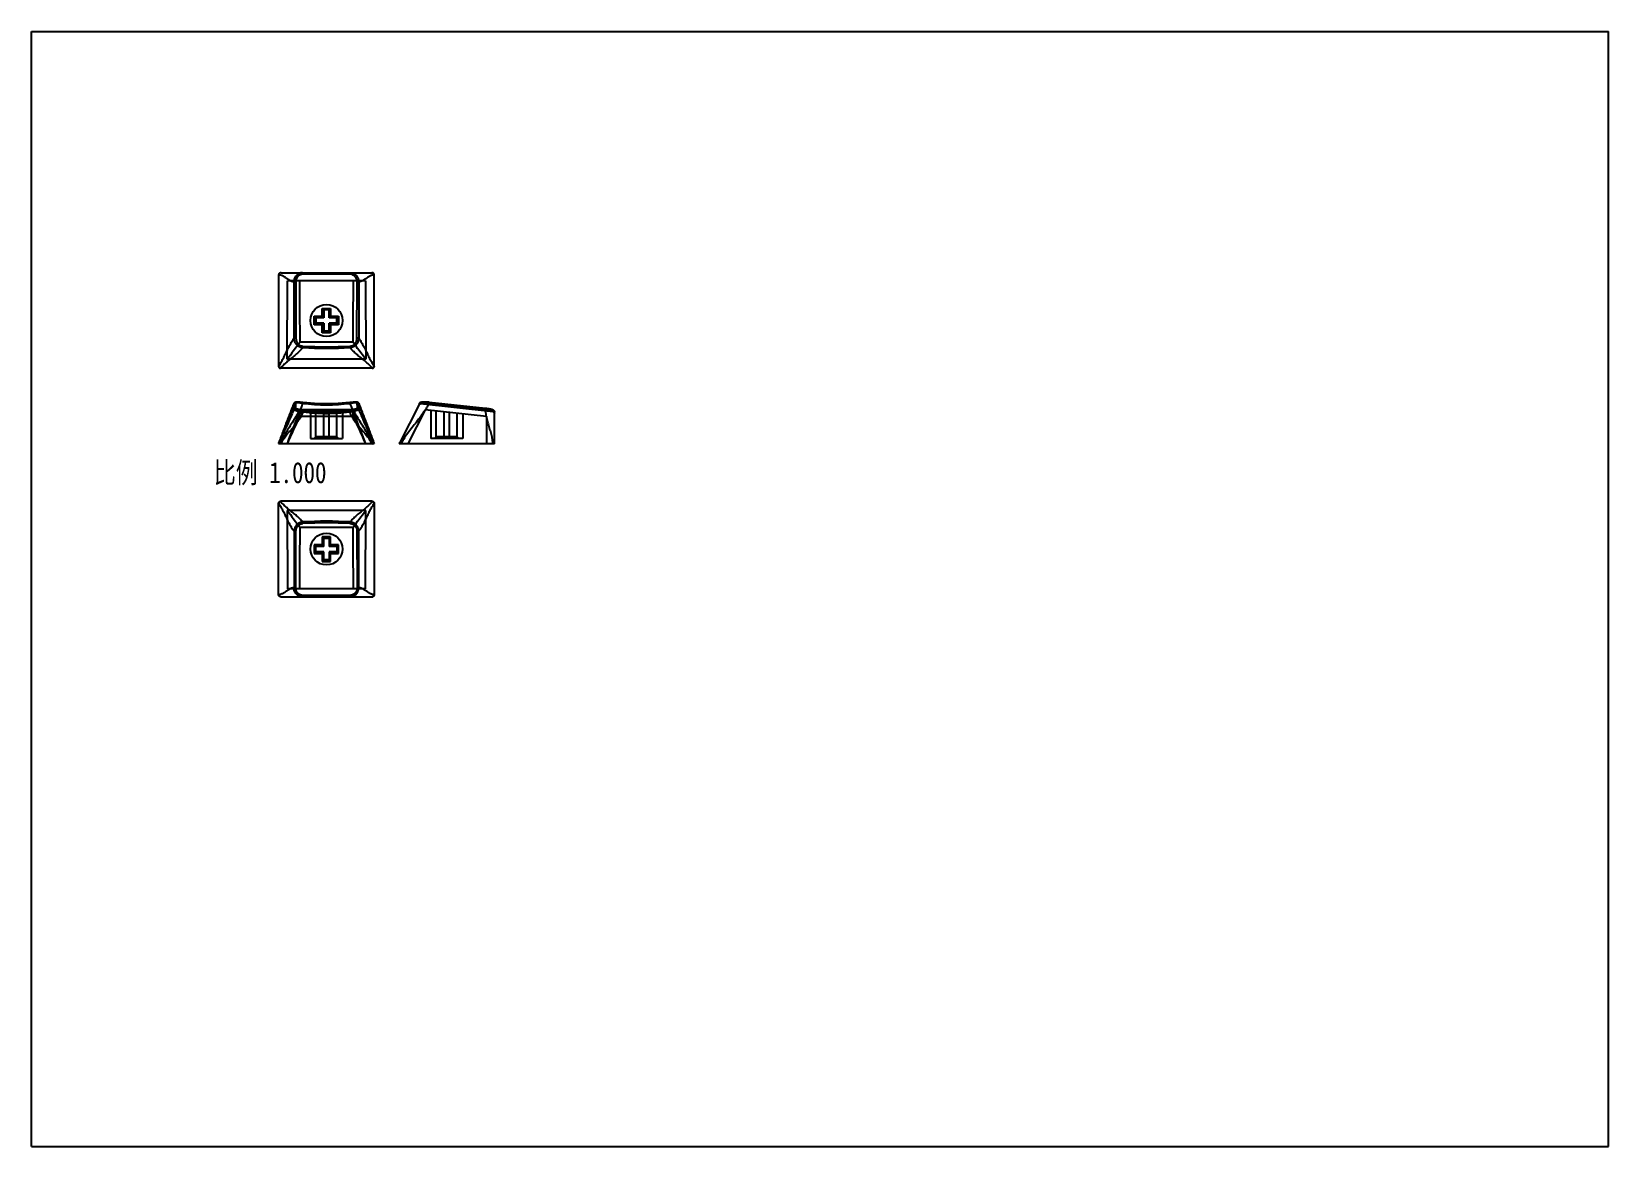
# Model space of a CAD drawing. Header units: inches. Extents: x 0 to 11.7, y 0 to 8.3.
import ezdxf

# ---------------------------------------------------------------- set-up
doc = ezdxf.new("R2010")
doc.units = ezdxf.units.IN
doc.header["$LTSCALE"] = 0.64311
doc.header["$MEASUREMENT"] = 0
doc.layers.get('0').update_dxf_attribs({"linetype": 'CONTINUOUS'})
doc.styles.get("Standard").update_dxf_attribs({"font": 'txt', "width": 0.8})

msp = doc.modelspace()

# ---------------------------------------------------------------- linework, layer by layer
at = {"color": 7, "linetype": 'Continuous'}
for p, q in [((0, 0), (0, 8.268)), ((0, 8.268), (11.693, 8.268)), ((11.693, 0), (11.693, 8.268)), ((1.832, 6.464), (1.832, 5.786)), ((1.849, 6.479), (2.523, 6.479)), ((2.356, 6.469), (2.017, 6.469)), ((2.541, 6.464), (2.539, 6.464)), ((2.541, 5.786), (2.541, 6.464)), ((1.895, 5.837), (1.897, 6.42)), ((2.476, 6.42), (1.897, 6.42)), ((1.947, 6.411), (1.945, 6.411)), ((1.947, 5.993), (1.947, 6.411)), ((1.959, 6.412), (1.96, 5.994)), ((2.413, 5.994), (2.414, 6.412)), ((2.426, 6.411), (2.426, 5.993)), ((2.476, 6.42), (2.478, 5.837)), ((2.155, 6.156), (2.155, 6.215)), ((2.167, 6.203), (2.155, 6.215)), ((2.155, 6.215), (2.218, 6.215)), ((2.167, 6.203), (2.167, 6.144)), ((2.206, 6.203), (2.167, 6.203)), ((2.206, 6.203), (2.218, 6.215)), ((2.206, 6.144), (2.206, 6.203)), ((2.218, 6.215), (2.218, 6.156)), ((2.096, 6.093), (2.096, 6.156)), ((2.096, 6.156), (2.108, 6.144)), ((2.096, 6.156), (2.155, 6.156)), ((2.096, 6.093), (2.108, 6.105)), ((2.155, 6.093), (2.096, 6.093)), ((2.108, 6.144), (2.108, 6.105)), ((2.167, 6.144), (2.108, 6.144)), ((2.167, 6.105), (2.108, 6.105)), ((2.155, 6.156), (2.167, 6.144)), ((2.155, 6.093), (2.167, 6.105)), ((2.155, 6.034), (2.155, 6.093)), ((2.167, 6.105), (2.167, 6.046)), ((2.206, 6.144), (2.218, 6.156)), ((2.265, 6.144), (2.206, 6.144)), ((2.265, 6.105), (2.206, 6.105)), ((2.206, 6.105), (2.218, 6.093)), ((2.206, 6.046), (2.206, 6.105)), ((2.218, 6.156), (2.277, 6.156)), ((2.277, 6.093), (2.218, 6.093)), ((2.218, 6.093), (2.218, 6.034)), ((2.265, 6.144), (2.277, 6.156)), ((2.265, 6.105), (2.265, 6.144)), ((2.265, 6.105), (2.277, 6.093)), ((2.277, 6.156), (2.277, 6.093)), ((2.381, 5.965), (1.992, 5.965)), ((2.155, 6.034), (2.167, 6.046)), ((2.218, 6.034), (2.155, 6.034)), ((2.206, 6.046), (2.167, 6.046)), ((2.218, 6.034), (2.206, 6.046)), ((2.527, 5.771), (1.846, 5.771)), ((2.478, 5.837), (1.895, 5.837)), ((1.947, 5.51), (1.947, 5.466)), ((1.959, 5.473), (1.96, 5.518)), ((2.413, 5.518), (2.414, 5.473)), ((2.478, 5.376), (2.426, 5.511)), ((2.426, 5.466), (2.426, 5.51)), ((2.878, 5.512), (2.725, 5.211)), ((2.884, 5.506), (2.889, 5.517)), ((3.423, 5.448), (2.884, 5.506)), ((2.948, 5.51), (2.947, 5.518)), ((2.947, 5.51), (3.365, 5.466)), ((3.366, 5.473), (2.948, 5.518)), ((3.366, 5.473), (2.948, 5.518)), ((1.947, 5.466), (1.945, 5.462)), ((2.009, 5.433), (1.945, 5.462)), ((2.385, 5.414), (1.988, 5.414)), ((2.381, 5.463), (1.992, 5.463)), ((2.009, 5.433), (2.016, 5.447)), ((2.016, 5.447), (2.017, 5.459)), ((2.068, 5.446), (2.068, 5.251)), ((2.108, 5.262), (2.108, 5.448)), ((2.167, 5.448), (2.108, 5.448)), ((2.167, 5.444), (2.108, 5.444)), ((2.167, 5.262), (2.167, 5.454)), ((2.206, 5.454), (2.167, 5.454)), ((2.206, 5.437), (2.167, 5.437)), ((2.206, 5.262), (2.206, 5.454)), ((2.265, 5.448), (2.206, 5.448)), ((2.265, 5.444), (2.206, 5.444)), ((2.265, 5.262), (2.265, 5.448)), ((2.305, 5.446), (2.305, 5.251)), ((2.357, 5.447), (2.356, 5.459)), ((2.919, 5.463), (2.791, 5.211)), ((3.374, 5.414), (2.919, 5.463)), ((2.96, 5.459), (2.96, 5.251)), ((3, 5.262), (3, 5.454)), ((3.059, 5.262), (3.059, 5.448)), ((3.098, 5.262), (3.098, 5.444)), ((3.157, 5.262), (3.157, 5.437)), ((3.197, 5.433), (3.197, 5.251)), ((3.365, 5.466), (3.366, 5.473)), ((3.366, 5.473), (3.365, 5.466)), ((3.365, 5.462), (3.365, 5.466)), ((3.375, 5.472), (3.366, 5.473)), ((3.382, 5.471), (3.374, 5.472)), ((3.374, 5.414), (3.374, 5.211)), ((3.402, 5.467), (3.396, 5.468)), ((3.408, 5.466), (3.402, 5.467)), ((3.423, 5.459), (3.423, 5.448)), ((3.433, 5.21), (3.433, 5.447)), ((2.096, 5.251), (2.108, 5.262)), ((2.265, 5.262), (2.108, 5.262)), ((2.167, 5.262), (2.155, 5.251)), ((2.206, 5.262), (2.218, 5.251)), ((2.265, 5.262), (2.277, 5.251)), ((2.541, 5.211), (2.52, 5.266)), ((2.988, 5.251), (3, 5.262)), ((3.157, 5.262), (3, 5.262)), ((3.059, 5.262), (3.047, 5.251)), ((3.098, 5.262), (3.11, 5.251)), ((3.157, 5.262), (3.169, 5.251)), ((1.833, 5.213), (1.832, 5.211)), ((2.541, 5.211), (1.832, 5.211)), ((2.068, 5.251), (2.305, 5.251)), ((2.527, 5.211), (2.539, 5.216)), ((2.541, 5.211), (2.539, 5.216)), ((2.541, 5.211), (2.539, 5.216)), ((3.433, 5.211), (2.725, 5.211)), ((3.197, 5.251), (2.96, 5.251)), ((3.418, 5.211), (3.418, 5.216)), ((1.832, 4.091), (1.832, 4.769)), ((2.527, 4.784), (1.846, 4.784)), ((2.478, 4.717), (1.895, 4.717)), ((1.895, 4.717), (1.897, 4.134)), ((2.476, 4.134), (2.478, 4.717)), ((2.541, 4.769), (2.541, 4.091)), ((1.947, 4.561), (1.947, 4.143)), ((1.959, 4.142), (1.96, 4.561)), ((2.381, 4.589), (1.992, 4.589)), ((2.413, 4.561), (2.414, 4.142)), ((2.426, 4.143), (2.426, 4.561)), ((2.096, 4.461), (2.096, 4.398)), ((2.096, 4.461), (2.108, 4.449)), ((2.155, 4.461), (2.096, 4.461)), ((2.108, 4.41), (2.108, 4.449)), ((2.167, 4.449), (2.108, 4.449)), ((2.155, 4.52), (2.155, 4.461)), ((2.155, 4.52), (2.167, 4.509)), ((2.218, 4.52), (2.155, 4.52)), ((2.155, 4.461), (2.167, 4.449)), ((2.167, 4.449), (2.167, 4.509)), ((2.206, 4.509), (2.167, 4.509)), ((2.218, 4.52), (2.206, 4.509)), ((2.206, 4.509), (2.206, 4.449)), ((2.206, 4.449), (2.218, 4.461)), ((2.265, 4.449), (2.206, 4.449)), ((2.218, 4.461), (2.218, 4.52)), ((2.277, 4.461), (2.218, 4.461)), ((2.265, 4.449), (2.277, 4.461)), ((2.265, 4.449), (2.265, 4.41)), ((2.277, 4.398), (2.277, 4.461)), ((2.096, 4.398), (2.108, 4.41)), ((2.096, 4.398), (2.155, 4.398)), ((2.167, 4.41), (2.108, 4.41)), ((2.155, 4.398), (2.167, 4.41)), ((2.155, 4.398), (2.155, 4.339)), ((2.167, 4.351), (2.155, 4.339)), ((2.155, 4.339), (2.218, 4.339)), ((2.167, 4.351), (2.167, 4.41)), ((2.206, 4.351), (2.167, 4.351)), ((2.265, 4.41), (2.206, 4.41)), ((2.206, 4.41), (2.218, 4.398)), ((2.206, 4.41), (2.206, 4.351)), ((2.206, 4.351), (2.218, 4.339)), ((2.218, 4.398), (2.277, 4.398)), ((2.218, 4.339), (2.218, 4.398)), ((2.265, 4.41), (2.277, 4.398)), ((2.476, 4.134), (1.897, 4.134)), ((1.947, 4.143), (1.945, 4.143)), ((1.849, 4.075), (2.523, 4.075)), ((2.356, 4.086), (2.017, 4.086)), ((2.541, 4.091), (2.539, 4.091)), ((0, 0), (11.693, 0))]:
    msp.add_line(p, q, dxfattribs=at)
for points in [[(1.947, 5.511), (1.895, 5.375), (1.873, 5.319), (1.853, 5.266), (1.832, 5.211)], [(2.012, 5.517), (2.004, 5.518), (1.997, 5.518), (1.99, 5.519), (1.984, 5.519), (1.979, 5.52), (1.974, 5.52), (1.97, 5.52), (1.966, 5.52), (1.963, 5.52), (1.96, 5.52), (1.957, 5.519), (1.955, 5.518), (1.952, 5.517), (1.949, 5.514), (1.947, 5.511)], [(2.361, 5.517), (2.274, 5.509), (2.187, 5.507), (2.099, 5.509), (2.012, 5.517)], [(2.426, 5.511), (2.425, 5.513), (2.422, 5.516), (2.42, 5.517), (2.417, 5.519), (2.414, 5.519), (2.411, 5.52), (2.407, 5.52), (2.402, 5.52), (2.395, 5.52), (2.384, 5.519), (2.374, 5.518), (2.361, 5.517)], [(2.872, 5.5), (2.874, 5.502), (2.876, 5.504), (2.878, 5.506), (2.881, 5.506), (2.884, 5.506)], [(2.948, 5.518), (2.934, 5.519), (2.922, 5.52), (2.911, 5.52), (2.903, 5.52), (2.897, 5.52), (2.892, 5.519), (2.889, 5.518), (2.886, 5.518), (2.884, 5.516), (2.881, 5.515), (2.879, 5.513), (2.878, 5.511)], [(2.948, 5.518), (2.94, 5.519), (2.932, 5.519), (2.925, 5.52), (2.919, 5.52), (2.913, 5.52), (2.907, 5.52), (2.902, 5.52), (2.898, 5.52), (2.894, 5.519), (2.891, 5.519), (2.888, 5.518), (2.885, 5.517), (2.883, 5.516), (2.88, 5.514), (2.878, 5.511)], [(3.396, 5.468), (3.39, 5.47), (3.382, 5.471)], [(3.42, 5.462), (3.417, 5.463), (3.413, 5.464), (3.408, 5.466)], [(3.426, 5.459), (3.423, 5.461), (3.42, 5.462)], [(3.423, 5.448), (3.426, 5.448), (3.429, 5.446), (3.431, 5.443), (3.433, 5.44), (3.433, 5.437)], [(3.431, 5.455), (3.428, 5.457), (3.426, 5.459)], [(3.433, 5.447), (3.433, 5.451), (3.431, 5.455)], [(2.52, 5.266), (2.5, 5.319), (2.478, 5.376)]]:
    msp.add_lwpolyline(points, dxfattribs=at)
for centre in [(2.187, 6.125), (2.187, 4.43)]:
    msp.add_circle(centre, 0.118, dxfattribs=at)
for centre, radius, start, end in [((2.523, 6.46), 0.0195, 78.3229, 90.0293), ((-214.3, 4.707), 216.295, 0.33334, 0.45383), ((218.673, 4.707), 216.295, 179.54613, 179.66662), ((43.964, -25.563), 52.495, 143.0878, 143.2629), ((-36.95, -23.585), 49.196, 36.7312, 36.9181), ((2.187, 8.873), 2.954, 266.5838, 273.4163), ((2.187, 8.841), 2.911, 266.5618, 273.4381), ((1.678, 5.895), 0.189, 324.5134, 324.6784), ((1.97, 5.677), 0.155, 142.2607, 142.8425), ((2.403, 5.677), 0.155, 37.1575, 37.7393), ((2.655, 5.867), 0.141, 215.3097, 215.5317), ((2.187, 7.011), 1.511, 263.3081, 276.692), ((2.187, 7.005), 1.499, 263.3105, 276.6893), ((120.555, -39.964), 126.969, 159.03599, 159.15767), ((-62.138, 34.196), 70.29, 335.64642, 335.82781), ((-0.532, 5.599), 2.528, 355.7959, 356.9092), ((2.186, 6.868), 1.431, 263.143, 270.0029), ((2.186, 6.868), 1.419, 263.1423, 270.0029), ((2.187, 6.868), 1.419, 269.9971, 276.8576), ((2.187, 6.868), 1.431, 269.9971, 276.857), ((-108.671, -37.095), 118.928, 20.83822, 20.96812), ((4.904, 5.599), 2.527, 183.0909, 184.2047), ((66.512, 34.196), 70.29, 204.17219, 204.35358), ((3.571, 5.465), 0.205, 179.6603, 180.8593), ((2.191, 5.078), 0.369, 158.4569, 158.8655), ((2.182, 5.078), 0.369, 21.1345, 21.5431), ((3.072, 5.036), 0.376, 152.0181, 152.1627), ((2.987, 5.081), 0.279, 152.0076, 152.2022), ((1.678, 4.659), 0.189, 35.3216, 35.4866), ((1.97, 4.877), 0.155, 217.1575, 217.7393), ((43.964, 36.117), 52.495, 216.7371, 216.9122), ((-36.95, 34.139), 49.196, 323.0819, 323.2688), ((2.403, 4.877), 0.155, 322.2607, 322.8425), ((2.655, 4.687), 0.141, 144.4683, 144.6903), ((-214.3, 5.847), 216.295, 359.54617, 359.66666), ((2.187, 1.682), 2.954, 86.5837, 93.4162), ((2.187, 1.713), 2.911, 86.5619, 93.4382), ((218.673, 5.847), 216.295, 180.33338, 180.45387), ((2.523, 4.095), 0.0195, 269.9707, 281.6771)]:
    msp.add_arc(centre, radius, start, end, dxfattribs=at)
msp.add_ellipse((2.187, 5.446), major_axis=(0.118, 0), ratio=0.107763, dxfattribs=at)
for points, knots in [([(1.85, 6.479), (1.848, 6.479), (1.845, 6.479), (1.841, 6.477), (1.837, 6.475), (1.834, 6.471), (1.833, 6.468), (1.832, 6.465), (1.832, 6.464)], [0, 0, 0, 0, 0.186686, 0.363921, 0.53317, 0.694649, 0.85013, 1, 1, 1, 1]), ([(1.945, 6.411), (1.942, 6.412), (1.936, 6.412), (1.928, 6.415), (1.919, 6.419), (1.911, 6.423), (1.903, 6.428), (1.892, 6.436), (1.881, 6.444), (1.869, 6.451), (1.861, 6.456), (1.852, 6.46), (1.843, 6.462), (1.837, 6.463), (1.833, 6.464), (1.832, 6.464)], [0, 0, 0, 0, 0.067311, 0.136654, 0.209103, 0.284805, 0.363315, 0.443846, 0.6068, 0.686918, 0.764785, 0.839764, 0.911721, 0.9813, 1, 1, 1, 1]), ([(2.009, 6.479), (2.005, 6.479), (1.997, 6.479), (1.988, 6.476), (1.98, 6.472), (1.973, 6.467), (1.964, 6.46), (1.957, 6.451), (1.953, 6.443), (1.949, 6.435), (1.946, 6.424), (1.945, 6.416), (1.945, 6.411)], [0, 0, 0, 0, 0.111909, 0.230705, 0.292669, 0.356058, 0.485743, 0.617815, 0.684007, 0.749661, 0.877758, 1, 1, 1, 1]), ([(1.947, 6.411), (1.947, 6.414), (1.947, 6.418), (1.948, 6.425), (1.95, 6.432), (1.952, 6.438), (1.955, 6.444), (1.958, 6.45), (1.962, 6.455), (1.967, 6.46), (1.972, 6.465), (1.978, 6.468), (1.983, 6.472), (1.991, 6.475), (2.002, 6.478), (2.011, 6.479), (2.016, 6.479)], [0, 0, 0, 0, 0.063474, 0.126519, 0.18979, 0.252958, 0.315631, 0.378114, 0.440743, 0.50333, 0.565637, 0.627725, 0.689693, 0.751614, 0.87547, 1, 1, 1, 1]), ([(2.017, 6.469), (2.013, 6.469), (2.006, 6.468), (1.997, 6.466), (1.99, 6.462), (1.985, 6.46), (1.98, 6.456), (1.976, 6.453), (1.972, 6.449), (1.969, 6.444), (1.966, 6.439), (1.964, 6.434), (1.962, 6.429), (1.96, 6.423), (1.959, 6.418), (1.959, 6.414), (1.959, 6.412)], [0, 0, 0, 0, 0.125468, 0.249977, 0.312113, 0.374214, 0.436351, 0.498624, 0.561094, 0.623537, 0.685775, 0.748166, 0.811031, 0.874002, 0.93677, 1, 1, 1, 1]), ([(2.016, 6.479), (2.016, 6.479), (2.016, 6.479), (2.016, 6.479), (2.016, 6.479), (2.016, 6.478), (2.016, 6.478), (2.016, 6.477), (2.017, 6.476), (2.017, 6.475), (2.017, 6.472), (2.017, 6.47), (2.017, 6.469)], [0, 0, 0, 0, 0.027643, 0.051554, 0.083873, 0.125226, 0.17545, 0.234149, 0.30089, 0.455587, 0.630394, 1, 1, 1, 1]), ([(2.357, 6.479), (2.357, 6.479), (2.357, 6.479), (2.357, 6.479), (2.357, 6.479), (2.357, 6.478), (2.357, 6.478), (2.357, 6.477), (2.356, 6.476), (2.356, 6.475), (2.356, 6.472), (2.356, 6.47), (2.356, 6.469)], [0, 0, 0, 0, 0.027696, 0.051643, 0.083997, 0.125378, 0.175624, 0.234338, 0.301084, 0.455765, 0.630527, 1, 1, 1, 1]), ([(2.414, 6.412), (2.414, 6.414), (2.414, 6.418), (2.413, 6.424), (2.411, 6.429), (2.409, 6.434), (2.407, 6.439), (2.404, 6.444), (2.401, 6.449), (2.397, 6.453), (2.393, 6.456), (2.388, 6.46), (2.383, 6.462), (2.378, 6.465), (2.373, 6.467), (2.367, 6.468), (2.362, 6.469), (2.358, 6.469), (2.356, 6.469)], [0, 0, 0, 0, 0.063694, 0.127005, 0.189768, 0.252357, 0.315122, 0.377724, 0.439828, 0.501843, 0.564173, 0.626493, 0.688464, 0.750443, 0.812781, 0.875179, 0.937377, 1, 1, 1, 1]), ([(2.357, 6.479), (2.36, 6.479), (2.364, 6.479), (2.371, 6.478), (2.377, 6.477), (2.384, 6.475), (2.39, 6.472), (2.395, 6.468), (2.401, 6.465), (2.406, 6.46), (2.411, 6.455), (2.415, 6.45), (2.418, 6.444), (2.421, 6.438), (2.423, 6.432), (2.425, 6.425), (2.426, 6.418), (2.426, 6.414), (2.426, 6.411)], [0, 0, 0, 0, 0.062066, 0.123883, 0.185932, 0.24797, 0.309732, 0.371573, 0.433843, 0.496204, 0.558332, 0.620622, 0.683468, 0.746517, 0.809407, 0.87247, 0.936061, 1, 1, 1, 1]), ([(2.539, 6.464), (2.536, 6.463), (2.53, 6.462), (2.521, 6.46), (2.512, 6.456), (2.504, 6.451), (2.493, 6.444), (2.481, 6.436), (2.47, 6.428), (2.462, 6.423), (2.454, 6.419), (2.447, 6.416), (2.441, 6.414), (2.435, 6.412), (2.431, 6.411), (2.427, 6.411), (2.426, 6.411)], [0, 0, 0, 0, 0.069819, 0.142016, 0.217264, 0.295406, 0.375798, 0.539309, 0.620125, 0.698915, 0.774878, 0.847564, 0.882713, 0.917186, 0.984732, 1, 1, 1, 1]), ([(2.527, 6.479), (2.528, 6.479), (2.53, 6.478), (2.532, 6.477), (2.534, 6.475), (2.536, 6.472), (2.538, 6.469), (2.539, 6.465), (2.539, 6.464)], [0, 0, 0, 0, 0.106794, 0.252098, 0.403016, 0.556951, 0.71044, 1, 1, 1, 1]), ([(2.541, 6.464), (2.541, 6.465), (2.54, 6.468), (2.539, 6.472), (2.536, 6.475), (2.532, 6.478), (2.529, 6.479), (2.527, 6.479)], [0, 0, 0, 0, 0.184752, 0.375161, 0.573064, 0.780571, 1, 1, 1, 1]), ([(1.959, 6.412), (1.958, 6.412), (1.955, 6.412), (1.952, 6.412), (1.95, 6.412), (1.949, 6.412), (1.948, 6.412), (1.947, 6.412), (1.947, 6.411)], [0, 0, 0, 0, 0.303102, 0.589889, 0.717372, 0.830022, 0.925113, 1, 1, 1, 1]), ([(2.426, 6.411), (2.426, 6.412), (2.425, 6.412), (2.424, 6.412), (2.423, 6.412), (2.421, 6.412), (2.418, 6.412), (2.415, 6.412), (2.414, 6.412)], [0, 0, 0, 0, 0.074888, 0.169978, 0.282628, 0.410111, 0.696898, 1, 1, 1, 1]), ([(1.833, 5.786), (1.835, 5.79), (1.841, 5.799), (1.849, 5.813), (1.858, 5.827), (1.866, 5.843), (1.876, 5.864), (1.887, 5.886), (1.897, 5.908), (1.905, 5.924), (1.914, 5.94), (1.922, 5.955), (1.93, 5.969), (1.937, 5.98), (1.943, 5.988), (1.946, 5.991), (1.947, 5.993)], [0, 0, 0, 0, 0.064458, 0.132484, 0.203595, 0.277232, 0.352766, 0.506863, 0.584063, 0.660435, 0.735288, 0.807956, 0.877774, 0.943984, 0.972189, 1, 1, 1, 1]), ([(1.96, 5.994), (1.959, 5.994), (1.957, 5.994), (1.954, 5.994), (1.952, 5.994), (1.95, 5.993), (1.949, 5.993), (1.948, 5.993), (1.947, 5.993), (1.947, 5.993)], [0, 0, 0, 0, 0.301629, 0.455818, 0.602714, 0.735055, 0.847486, 0.936, 1, 1, 1, 1]), ([(2.01, 5.923), (2.01, 5.923), (2.009, 5.923), (2.007, 5.924), (2.004, 5.924), (2.001, 5.925), (1.997, 5.926), (1.992, 5.927), (1.986, 5.93), (1.98, 5.933), (1.975, 5.937), (1.97, 5.941), (1.965, 5.946), (1.961, 5.951), (1.957, 5.956), (1.954, 5.962), (1.951, 5.97), (1.948, 5.98), (1.947, 5.989), (1.947, 5.993)], [0, 0, 0, 0, 0.015135, 0.031082, 0.062096, 0.093146, 0.124311, 0.186861, 0.250016, 0.312787, 0.375522, 0.438671, 0.501881, 0.564745, 0.627385, 0.689968, 0.752418, 0.876521, 1, 1, 1, 1]), ([(1.96, 5.994), (1.96, 5.99), (1.961, 5.983), (1.963, 5.974), (1.966, 5.967), (1.968, 5.963), (1.971, 5.958), (1.974, 5.954), (1.978, 5.95), (1.982, 5.946), (1.987, 5.943), (1.991, 5.94), (1.996, 5.938), (2.001, 5.937), (2.007, 5.936), (2.01, 5.935), (2.012, 5.935)], [0, 0, 0, 0, 0.12568, 0.2511, 0.313909, 0.376646, 0.43923, 0.50185, 0.564658, 0.627272, 0.689389, 0.751547, 0.814093, 0.876134, 0.937901, 1, 1, 1, 1]), ([(2.361, 5.935), (2.363, 5.935), (2.367, 5.936), (2.372, 5.937), (2.377, 5.938), (2.382, 5.94), (2.387, 5.943), (2.391, 5.946), (2.395, 5.95), (2.399, 5.954), (2.402, 5.958), (2.405, 5.963), (2.408, 5.967), (2.41, 5.972), (2.411, 5.978), (2.413, 5.985), (2.413, 5.99), (2.413, 5.994)], [0, 0, 0, 0, 0.062507, 0.124964, 0.186937, 0.249023, 0.311716, 0.374111, 0.436383, 0.498847, 0.561628, 0.624325, 0.686697, 0.749494, 0.812495, 0.874984, 1, 1, 1, 1]), ([(2.426, 5.993), (2.426, 5.992), (2.426, 5.99), (2.426, 5.987), (2.425, 5.983), (2.425, 5.979), (2.423, 5.974), (2.421, 5.968), (2.419, 5.962), (2.416, 5.956), (2.412, 5.951), (2.408, 5.946), (2.404, 5.941), (2.399, 5.937), (2.393, 5.933), (2.387, 5.93), (2.382, 5.927), (2.376, 5.926), (2.372, 5.925), (2.369, 5.924), (2.366, 5.924), (2.364, 5.923), (2.363, 5.923), (2.363, 5.923)], [0, 0, 0, 0, 0.030696, 0.061349, 0.092033, 0.122809, 0.184511, 0.246936, 0.309372, 0.371598, 0.434357, 0.497381, 0.56025, 0.623055, 0.68606, 0.749392, 0.812081, 0.874578, 0.906059, 0.937495, 0.968792, 0.984819, 1, 1, 1, 1]), ([(2.426, 5.993), (2.426, 5.993), (2.425, 5.993), (2.424, 5.993), (2.423, 5.993), (2.421, 5.994), (2.419, 5.994), (2.417, 5.994), (2.415, 5.994), (2.413, 5.994)], [0, 0, 0, 0, 0.068378, 0.159276, 0.26992, 0.397406, 0.538525, 0.689022, 1, 1, 1, 1]), ([(2.426, 5.993), (2.427, 5.991), (2.43, 5.988), (2.436, 5.98), (2.443, 5.969), (2.451, 5.955), (2.459, 5.94), (2.468, 5.924), (2.476, 5.908), (2.486, 5.886), (2.497, 5.864), (2.507, 5.843), (2.515, 5.827), (2.524, 5.813), (2.532, 5.799), (2.538, 5.79), (2.541, 5.786)], [0, 0, 0, 0, 0.027819, 0.056033, 0.122242, 0.192058, 0.264725, 0.339577, 0.415948, 0.493146, 0.64724, 0.722773, 0.796409, 0.867519, 0.935544, 1, 1, 1, 1]), ([(2.01, 5.923), (2.009, 5.921), (2.004, 5.915), (1.995, 5.905), (1.984, 5.894), (1.972, 5.883), (1.959, 5.872), (1.946, 5.861), (1.932, 5.85), (1.919, 5.839), (1.905, 5.828), (1.892, 5.817), (1.88, 5.806), (1.868, 5.795), (1.857, 5.784), (1.85, 5.776), (1.847, 5.772)], [0, 0, 0, 0, 0.036528, 0.104921, 0.176307, 0.25019, 0.326055, 0.403342, 0.481441, 0.559718, 0.637541, 0.714289, 0.789378, 0.862285, 0.932588, 1, 1, 1, 1]), ([(2.01, 5.923), (2.011, 5.924), (2.011, 5.924), (2.011, 5.926), (2.011, 5.928), (2.012, 5.932), (2.012, 5.934), (2.012, 5.935)], [0, 0, 0, 0, 0.076363, 0.172698, 0.418224, 0.707654, 1, 1, 1, 1]), ([(2.361, 5.935), (2.361, 5.934), (2.361, 5.932), (2.362, 5.928), (2.362, 5.926), (2.362, 5.924), (2.363, 5.923)], [0, 0, 0, 0, 0.299635, 0.581718, 0.822088, 1, 1, 1, 1]), ([(2.526, 5.772), (2.523, 5.776), (2.516, 5.784), (2.505, 5.795), (2.493, 5.806), (2.481, 5.817), (2.468, 5.828), (2.454, 5.839), (2.441, 5.85), (2.427, 5.861), (2.414, 5.872), (2.401, 5.883), (2.389, 5.894), (2.378, 5.905), (2.369, 5.915), (2.364, 5.921), (2.363, 5.923)], [0, 0, 0, 0, 0.067412, 0.137715, 0.210622, 0.285711, 0.362459, 0.440282, 0.518559, 0.596658, 0.673945, 0.74981, 0.823693, 0.895079, 0.963472, 1, 1, 1, 1]), ([(1.832, 5.786), (1.832, 5.784), (1.833, 5.781), (1.834, 5.778), (1.836, 5.775), (1.839, 5.772), (1.843, 5.771), (1.845, 5.771), (1.846, 5.771)], [0, 0, 0, 0, 0.184616, 0.354848, 0.517075, 0.675194, 0.834344, 1, 1, 1, 1]), ([(1.847, 5.772), (1.846, 5.772), (1.843, 5.773), (1.84, 5.775), (1.838, 5.777), (1.836, 5.779), (1.834, 5.782), (1.833, 5.784), (1.833, 5.786)], [0, 0, 0, 0, 0.242316, 0.373316, 0.506663, 0.638981, 0.767104, 1, 1, 1, 1]), ([(2.541, 5.786), (2.54, 5.784), (2.539, 5.782), (2.537, 5.779), (2.536, 5.777), (2.533, 5.775), (2.53, 5.773), (2.527, 5.772), (2.526, 5.772)], [0, 0, 0, 0, 0.232886, 0.361011, 0.49333, 0.626678, 0.757681, 1, 1, 1, 1]), ([(2.527, 5.771), (2.528, 5.771), (2.53, 5.771), (2.534, 5.772), (2.537, 5.775), (2.539, 5.778), (2.541, 5.781), (2.541, 5.784), (2.541, 5.786)], [0, 0, 0, 0, 0.166395, 0.325955, 0.484189, 0.646247, 0.816048, 1, 1, 1, 1]), ([(1.833, 5.212), (1.835, 5.219), (1.844, 5.241), (1.862, 5.291), (1.889, 5.362), (1.917, 5.433), (1.936, 5.482), (1.944, 5.504), (1.947, 5.51)], [0, 0, 0, 0, 0.075143, 0.220791, 0.501704, 0.784395, 0.932199, 1, 1, 1, 1]), ([(2.01, 5.51), (2.009, 5.506), (2.004, 5.494), (1.996, 5.475), (1.98, 5.446), (1.959, 5.409), (1.932, 5.367), (1.905, 5.324), (1.883, 5.288), (1.868, 5.259), (1.857, 5.236), (1.85, 5.221), (1.847, 5.214)], [0, 0, 0, 0, 0.039953, 0.112574, 0.185752, 0.333677, 0.483052, 0.63262, 0.781065, 0.85457, 0.927533, 1, 1, 1, 1]), ([(1.96, 5.518), (1.959, 5.518), (1.957, 5.518), (1.954, 5.517), (1.952, 5.516), (1.95, 5.515), (1.948, 5.513), (1.947, 5.511), (1.947, 5.51)], [0, 0, 0, 0, 0.242416, 0.370645, 0.500754, 0.630745, 0.758645, 1, 1, 1, 1]), ([(2.01, 5.51), (2.009, 5.511), (2.007, 5.511), (2.004, 5.511), (2.001, 5.512), (1.997, 5.512), (1.992, 5.513), (1.986, 5.513), (1.98, 5.514), (1.975, 5.514), (1.97, 5.514), (1.965, 5.515), (1.961, 5.514), (1.958, 5.514), (1.956, 5.514), (1.954, 5.514), (1.953, 5.514), (1.951, 5.513), (1.95, 5.513), (1.949, 5.512), (1.948, 5.512), (1.948, 5.512), (1.947, 5.511), (1.947, 5.511), (1.947, 5.51), (1.947, 5.51)], [0, 0, 0, 0, 0.049646, 0.098851, 0.147673, 0.196127, 0.291257, 0.383681, 0.47111, 0.553225, 0.629942, 0.70026, 0.763178, 0.818521, 0.843366, 0.866311, 0.88734, 0.906447, 0.938957, 0.95251, 0.964399, 0.974789, 0.983928, 0.992173, 1, 1, 1, 1]), ([(1.96, 5.518), (1.96, 5.518), (1.96, 5.518), (1.96, 5.518), (1.96, 5.519), (1.961, 5.519), (1.961, 5.519), (1.962, 5.519), (1.963, 5.519), (1.965, 5.52), (1.966, 5.52), (1.967, 5.52), (1.969, 5.52), (1.971, 5.52), (1.974, 5.52), (1.978, 5.52), (1.984, 5.519), (1.99, 5.519), (1.996, 5.518), (2.003, 5.518), (2.008, 5.517), (2.012, 5.517)], [0, 0, 0, 0, 0.005492, 0.011478, 0.018612, 0.027296, 0.037756, 0.050127, 0.080886, 0.099371, 0.119925, 0.142528, 0.167154, 0.222402, 0.285649, 0.356688, 0.434457, 0.607037, 0.701394, 0.79869, 1, 1, 1, 1]), ([(2.01, 5.51), (2.011, 5.511), (2.011, 5.512), (2.011, 5.513), (2.011, 5.514), (2.011, 5.515), (2.011, 5.515), (2.011, 5.516), (2.012, 5.516), (2.012, 5.516), (2.012, 5.517), (2.012, 5.517), (2.012, 5.517), (2.012, 5.517), (2.012, 5.517), (2.012, 5.517), (2.012, 5.517), (2.012, 5.517), (2.012, 5.517)], [0, 0, 0, 0, 0.220455, 0.42607, 0.608114, 0.687901, 0.758979, 0.82056, 0.872326, 0.914096, 0.945735, 0.967361, 0.974726, 0.98014, 0.984238, 0.988216, 0.993273, 1, 1, 1, 1]), ([(2.361, 5.517), (2.363, 5.517), (2.366, 5.517), (2.373, 5.518), (2.38, 5.519), (2.386, 5.519), (2.392, 5.52), (2.397, 5.52), (2.402, 5.52), (2.405, 5.52), (2.407, 5.52), (2.409, 5.52), (2.409, 5.52), (2.41, 5.519), (2.411, 5.519), (2.412, 5.519), (2.412, 5.519), (2.413, 5.519), (2.413, 5.518), (2.413, 5.518), (2.413, 5.518), (2.413, 5.518)], [0, 0, 0, 0, 0.102434, 0.203078, 0.393843, 0.483645, 0.567415, 0.71518, 0.778439, 0.833742, 0.880618, 0.901076, 0.919545, 0.935966, 0.95032, 0.962624, 0.97297, 0.981522, 0.988558, 0.99451, 1, 1, 1, 1]), ([(2.361, 5.517), (2.361, 5.517), (2.362, 5.516), (2.362, 5.515), (2.362, 5.513), (2.362, 5.511), (2.363, 5.51)], [0, 0, 0, 0, 0.040772, 0.227946, 0.557022, 1, 1, 1, 1]), ([(2.426, 5.51), (2.426, 5.51), (2.426, 5.511), (2.426, 5.511), (2.426, 5.511), (2.426, 5.511), (2.425, 5.512), (2.425, 5.512), (2.424, 5.512), (2.423, 5.513), (2.421, 5.513), (2.419, 5.514), (2.416, 5.514), (2.412, 5.514), (2.408, 5.515), (2.403, 5.514), (2.398, 5.514), (2.393, 5.514), (2.387, 5.513), (2.381, 5.513), (2.376, 5.512), (2.372, 5.512), (2.369, 5.511), (2.366, 5.511), (2.364, 5.511), (2.363, 5.51)], [0, 0, 0, 0, 0.003564, 0.007739, 0.011808, 0.015903, 0.024954, 0.03527, 0.047039, 0.0605, 0.093012, 0.133022, 0.180447, 0.235845, 0.298779, 0.368572, 0.444809, 0.527216, 0.615357, 0.707068, 0.802092, 0.851036, 0.90047, 0.950136, 1, 1, 1, 1]), ([(2.526, 5.214), (2.523, 5.221), (2.516, 5.236), (2.505, 5.259), (2.49, 5.288), (2.468, 5.324), (2.441, 5.367), (2.414, 5.409), (2.393, 5.446), (2.378, 5.475), (2.369, 5.494), (2.364, 5.506), (2.363, 5.51)], [0, 0, 0, 0, 0.072467, 0.14543, 0.218935, 0.36738, 0.516948, 0.666323, 0.814248, 0.887426, 0.960047, 1, 1, 1, 1]), ([(2.426, 5.51), (2.426, 5.512), (2.424, 5.514), (2.421, 5.517), (2.417, 5.518), (2.414, 5.518), (2.413, 5.518)], [0, 0, 0, 0, 0.249492, 0.499241, 0.749422, 1, 1, 1, 1]), ([(2.426, 5.51), (2.429, 5.504), (2.437, 5.482), (2.456, 5.433), (2.484, 5.362), (2.511, 5.291), (2.529, 5.241), (2.538, 5.219), (2.541, 5.212)], [0, 0, 0, 0, 0.067821, 0.215622, 0.498307, 0.779213, 0.924858, 1, 1, 1, 1]), ([(2.947, 5.51), (2.943, 5.504), (2.936, 5.489), (2.923, 5.468), (2.904, 5.439), (2.878, 5.403), (2.846, 5.362), (2.813, 5.32), (2.781, 5.278), (2.757, 5.242), (2.744, 5.22), (2.74, 5.212)], [0, 0, 0, 0, 0.062935, 0.133943, 0.205428, 0.349748, 0.495323, 0.641067, 0.785873, 0.929025, 1, 1, 1, 1]), ([(2.877, 5.51), (2.878, 5.511), (2.879, 5.513), (2.882, 5.516), (2.886, 5.517), (2.888, 5.517), (2.889, 5.517)], [0, 0, 0, 0, 0.243446, 0.498861, 0.754928, 1, 1, 1, 1]), ([(2.877, 5.51), (2.877, 5.511), (2.878, 5.511), (2.878, 5.511), (2.879, 5.512), (2.88, 5.512), (2.88, 5.513), (2.882, 5.513), (2.884, 5.513), (2.887, 5.514), (2.891, 5.514), (2.895, 5.514), (2.902, 5.515), (2.911, 5.514), (2.922, 5.513), (2.934, 5.512), (2.943, 5.511), (2.947, 5.51)], [0, 0, 0, 0, 0.007863, 0.01692, 0.027471, 0.039717, 0.053764, 0.06975, 0.107647, 0.152806, 0.205244, 0.264891, 0.330887, 0.478501, 0.643092, 0.818652, 1, 1, 1, 1]), ([(2.948, 5.518), (2.944, 5.518), (2.937, 5.519), (2.927, 5.52), (2.917, 5.52), (2.909, 5.52), (2.904, 5.52), (2.9, 5.52), (2.897, 5.519), (2.895, 5.519), (2.893, 5.518), (2.892, 5.518), (2.891, 5.518), (2.89, 5.518), (2.89, 5.517), (2.889, 5.517), (2.889, 5.517)], [0, 0, 0, 0, 0.183458, 0.360861, 0.527095, 0.675887, 0.742223, 0.801987, 0.854282, 0.899016, 0.936106, 0.951536, 0.964874, 0.976204, 0.985682, 1, 1, 1, 1]), ([(1.945, 5.462), (1.939, 5.449), (1.922, 5.411), (1.895, 5.348), (1.866, 5.285), (1.846, 5.241), (1.837, 5.221), (1.833, 5.213), (1.832, 5.211)], [0, 0, 0, 0, 0.15061, 0.451399, 0.752878, 0.903925, 0.979497, 1, 1, 1, 1]), ([(1.85, 5.211), (1.852, 5.217), (1.862, 5.235), (1.889, 5.275), (1.937, 5.329), (1.982, 5.384), (2.003, 5.42), (2.009, 5.433)], [0, 0, 0, 0, 0.071249, 0.22604, 0.535624, 0.845208, 1, 1, 1, 1]), ([(1.959, 5.473), (1.958, 5.473), (1.955, 5.473), (1.952, 5.472), (1.949, 5.469), (1.947, 5.467), (1.947, 5.466)], [0, 0, 0, 0, 0.250523, 0.500706, 0.750492, 1, 1, 1, 1]), ([(1.947, 5.466), (1.947, 5.466), (1.947, 5.466), (1.947, 5.465), (1.947, 5.465), (1.948, 5.464), (1.949, 5.464), (1.95, 5.464), (1.951, 5.463), (1.953, 5.462), (1.955, 5.461), (1.959, 5.46), (1.963, 5.459), (1.969, 5.457), (1.978, 5.455), (1.99, 5.452), (2.002, 5.449), (2.011, 5.448), (2.016, 5.447)], [0, 0, 0, 0, 0.004761, 0.010948, 0.019003, 0.029135, 0.041442, 0.055923, 0.072543, 0.091254, 0.134792, 0.18637, 0.24572, 0.31206, 0.462301, 0.630963, 0.812143, 1, 1, 1, 1]), ([(2.017, 5.459), (2.013, 5.459), (2.006, 5.46), (1.995, 5.462), (1.987, 5.463), (1.981, 5.465), (1.976, 5.466), (1.973, 5.467), (1.969, 5.468), (1.966, 5.469), (1.964, 5.47), (1.963, 5.47), (1.962, 5.471), (1.961, 5.471), (1.96, 5.471), (1.96, 5.472), (1.96, 5.472), (1.959, 5.472), (1.959, 5.473), (1.959, 5.473)], [0, 0, 0, 0, 0.188536, 0.369985, 0.538566, 0.616204, 0.688429, 0.754485, 0.813507, 0.86474, 0.907944, 0.926508, 0.943004, 0.957398, 0.96967, 0.979846, 0.988066, 0.994608, 1, 1, 1, 1]), ([(2.414, 5.473), (2.414, 5.473), (2.414, 5.472), (2.413, 5.472), (2.413, 5.471), (2.412, 5.471), (2.411, 5.471), (2.41, 5.47), (2.409, 5.47), (2.407, 5.469), (2.404, 5.468), (2.4, 5.467), (2.395, 5.465), (2.388, 5.464), (2.378, 5.462), (2.367, 5.46), (2.36, 5.459), (2.356, 5.459)], [0, 0, 0, 0, 0.011909, 0.020254, 0.030509, 0.042776, 0.057126, 0.073607, 0.092249, 0.135942, 0.187549, 0.246344, 0.31211, 0.462454, 0.630826, 0.812536, 1, 1, 1, 1]), ([(2.357, 5.447), (2.362, 5.448), (2.371, 5.449), (2.383, 5.452), (2.393, 5.454), (2.401, 5.456), (2.406, 5.457), (2.41, 5.459), (2.414, 5.46), (2.418, 5.461), (2.42, 5.462), (2.422, 5.463), (2.423, 5.464), (2.424, 5.464), (2.425, 5.464), (2.426, 5.465), (2.426, 5.465), (2.426, 5.466), (2.426, 5.466), (2.426, 5.466)], [0, 0, 0, 0, 0.186746, 0.368156, 0.536576, 0.614638, 0.687278, 0.753314, 0.812422, 0.864368, 0.908389, 0.927176, 0.943777, 0.958212, 0.970512, 0.980721, 0.9889, 0.995197, 1, 1, 1, 1]), ([(2.357, 5.447), (2.358, 5.445), (2.36, 5.441), (2.365, 5.43), (2.373, 5.414), (2.395, 5.379), (2.436, 5.329), (2.484, 5.275), (2.511, 5.235), (2.521, 5.217), (2.523, 5.211)], [0, 0, 0, 0, 0.017401, 0.054009, 0.127224, 0.20044, 0.493304, 0.786168, 0.9326, 1, 1, 1, 1]), ([(2.426, 5.466), (2.426, 5.467), (2.424, 5.469), (2.421, 5.472), (2.418, 5.473), (2.415, 5.473), (2.414, 5.473)], [0, 0, 0, 0, 0.249508, 0.499294, 0.749477, 1, 1, 1, 1]), ([(2.539, 5.216), (2.536, 5.223), (2.527, 5.241), (2.507, 5.285), (2.478, 5.348), (2.453, 5.405), (2.437, 5.443), (2.431, 5.457), (2.427, 5.465), (2.426, 5.466)], [0, 0, 0, 0, 0.075829, 0.227389, 0.529892, 0.831703, 0.907213, 0.982825, 1, 1, 1, 1]), ([(3.433, 5.447), (3.433, 5.447), (3.433, 5.447), (3.433, 5.448), (3.433, 5.449), (3.432, 5.449), (3.431, 5.45), (3.43, 5.451), (3.428, 5.452), (3.426, 5.453), (3.422, 5.455), (3.418, 5.456), (3.414, 5.458), (3.409, 5.459), (3.404, 5.46), (3.398, 5.461), (3.39, 5.463), (3.379, 5.465), (3.37, 5.466), (3.365, 5.466)], [0, 0, 0, 0, 0.008021, 0.016801, 0.026748, 0.038155, 0.051217, 0.066026, 0.101017, 0.143293, 0.193087, 0.250431, 0.31458, 0.384747, 0.460792, 0.542484, 0.628591, 0.809865, 1, 1, 1, 1]), ([(3.365, 5.466), (3.37, 5.466), (3.377, 5.465), (3.386, 5.464), (3.394, 5.462), (3.402, 5.461), (3.409, 5.459), (3.414, 5.458), (3.418, 5.456), (3.422, 5.455), (3.424, 5.454), (3.426, 5.453), (3.427, 5.453), (3.429, 5.452), (3.43, 5.451), (3.431, 5.45), (3.432, 5.449), (3.433, 5.449), (3.433, 5.448), (3.433, 5.447), (3.433, 5.447), (3.433, 5.447)], [0, 0, 0, 0, 0.188585, 0.280896, 0.370593, 0.537471, 0.613956, 0.684765, 0.748952, 0.80613, 0.832021, 0.856078, 0.878279, 0.898609, 0.933658, 0.948467, 0.961551, 0.973023, 0.983056, 0.991918, 1, 1, 1, 1]), ([(3.433, 5.433), (3.433, 5.434), (3.433, 5.436), (3.432, 5.438), (3.431, 5.441), (3.429, 5.443), (3.426, 5.446), (3.422, 5.448), (3.418, 5.451), (3.414, 5.453), (3.408, 5.455), (3.403, 5.457), (3.397, 5.458), (3.389, 5.46), (3.378, 5.461), (3.37, 5.462), (3.365, 5.462)], [0, 0, 0, 0, 0.032368, 0.067057, 0.105219, 0.147967, 0.196217, 0.250218, 0.309896, 0.375065, 0.445376, 0.51999, 0.597878, 0.677958, 0.840506, 1, 1, 1, 1]), ([(3.365, 5.462), (3.366, 5.455), (3.366, 5.443), (3.37, 5.417), (3.377, 5.386), (3.388, 5.348), (3.398, 5.317), (3.405, 5.292), (3.41, 5.273), (3.414, 5.254), (3.417, 5.235), (3.418, 5.221), (3.418, 5.213), (3.418, 5.211)], [0, 0, 0, 0, 0.073782, 0.148026, 0.298568, 0.451558, 0.605227, 0.681597, 0.757328, 0.832282, 0.906467, 0.980074, 1, 1, 1, 1]), ([(3.366, 5.473), (3.37, 5.472), (3.377, 5.471), (3.386, 5.47), (3.393, 5.469), (3.398, 5.468), (3.403, 5.467), (3.407, 5.466), (3.41, 5.465), (3.414, 5.464), (3.416, 5.463), (3.419, 5.462), (3.42, 5.461), (3.421, 5.461), (3.422, 5.46), (3.422, 5.46), (3.423, 5.459), (3.423, 5.459), (3.423, 5.459), (3.423, 5.459)], [0, 0, 0, 0, 0.193447, 0.377699, 0.4651, 0.547907, 0.624851, 0.695671, 0.760199, 0.817613, 0.867123, 0.908701, 0.942489, 0.956457, 0.96848, 0.978613, 0.987021, 0.993992, 1, 1, 1, 1]), ([(3.423, 5.459), (3.423, 5.459), (3.423, 5.459), (3.423, 5.459), (3.422, 5.46), (3.422, 5.46), (3.421, 5.461), (3.42, 5.461), (3.419, 5.462), (3.418, 5.462), (3.416, 5.463), (3.415, 5.463), (3.413, 5.464), (3.41, 5.465), (3.407, 5.466), (3.402, 5.467), (3.398, 5.468), (3.393, 5.469), (3.386, 5.47), (3.377, 5.471), (3.37, 5.472), (3.366, 5.473)], [0, 0, 0, 0, 0.006034, 0.013083, 0.021588, 0.031797, 0.043847, 0.057816, 0.091663, 0.111586, 0.133495, 0.157362, 0.183159, 0.24041, 0.304983, 0.376457, 0.453847, 0.536185, 0.623138, 0.808129, 1, 1, 1, 1]), ([(3.433, 5.447), (3.433, 5.448), (3.433, 5.45), (3.432, 5.453), (3.43, 5.455), (3.429, 5.456), (3.426, 5.458), (3.424, 5.458), (3.423, 5.459)], [0, 0, 0, 0, 0.240109, 0.368293, 0.498861, 0.629613, 0.758303, 1, 1, 1, 1]), ([(1.847, 5.214), (1.846, 5.214), (1.845, 5.214), (1.842, 5.215), (1.84, 5.215), (1.838, 5.215), (1.836, 5.215), (1.834, 5.214), (1.833, 5.213), (1.833, 5.212), (1.833, 5.212)], [0, 0, 0, 0, 0.161377, 0.322612, 0.477118, 0.61828, 0.740877, 0.843452, 0.927678, 1, 1, 1, 1]), ([(2.541, 5.212), (2.54, 5.212), (2.54, 5.213), (2.539, 5.214), (2.537, 5.215), (2.535, 5.215), (2.533, 5.215), (2.531, 5.215), (2.528, 5.214), (2.527, 5.214), (2.526, 5.214)], [0, 0, 0, 0, 0.072319, 0.156541, 0.259115, 0.381713, 0.522876, 0.677383, 0.838621, 1, 1, 1, 1]), ([(2.74, 5.212), (2.739, 5.212), (2.738, 5.213), (2.735, 5.214), (2.733, 5.214), (2.731, 5.215), (2.729, 5.215), (2.728, 5.215), (2.728, 5.215), (2.727, 5.215), (2.727, 5.214), (2.726, 5.214), (2.726, 5.214), (2.726, 5.214)], [0, 0, 0, 0, 0.171506, 0.341951, 0.503656, 0.648854, 0.771106, 0.822876, 0.868292, 0.907627, 0.941818, 0.972123, 1, 1, 1, 1]), ([(3.433, 5.211), (3.433, 5.211), (3.432, 5.212), (3.432, 5.213), (3.43, 5.214), (3.429, 5.214), (3.426, 5.215), (3.423, 5.216), (3.42, 5.216), (3.418, 5.216), (3.418, 5.216)], [0, 0, 0, 0, 0.070327, 0.123483, 0.182973, 0.320249, 0.479274, 0.651852, 0.828278, 1, 1, 1, 1]), ([(1.832, 4.769), (1.832, 4.77), (1.833, 4.773), (1.834, 4.777), (1.836, 4.78), (1.839, 4.782), (1.843, 4.783), (1.845, 4.784), (1.846, 4.784)], [0, 0, 0, 0, 0.184616, 0.354848, 0.517075, 0.675194, 0.834344, 1, 1, 1, 1]), ([(1.847, 4.782), (1.846, 4.782), (1.843, 4.781), (1.84, 4.779), (1.838, 4.778), (1.836, 4.776), (1.834, 4.773), (1.833, 4.77), (1.833, 4.768)], [0, 0, 0, 0, 0.242316, 0.373316, 0.506663, 0.638981, 0.767104, 1, 1, 1, 1]), ([(1.833, 4.768), (1.835, 4.764), (1.841, 4.755), (1.849, 4.742), (1.858, 4.727), (1.866, 4.712), (1.876, 4.69), (1.887, 4.668), (1.897, 4.646), (1.905, 4.63), (1.914, 4.615), (1.922, 4.6), (1.93, 4.585), (1.937, 4.575), (1.943, 4.567), (1.946, 4.563), (1.947, 4.561)], [0, 0, 0, 0, 0.064458, 0.132484, 0.203595, 0.277232, 0.352766, 0.506863, 0.584063, 0.660435, 0.735288, 0.807956, 0.877774, 0.943984, 0.972189, 1, 1, 1, 1]), ([(2.01, 4.631), (2.009, 4.633), (2.004, 4.639), (1.995, 4.649), (1.984, 4.66), (1.972, 4.672), (1.959, 4.683), (1.946, 4.694), (1.932, 4.704), (1.919, 4.715), (1.905, 4.726), (1.892, 4.737), (1.88, 4.748), (1.868, 4.759), (1.857, 4.771), (1.85, 4.778), (1.847, 4.782)], [0, 0, 0, 0, 0.036528, 0.104921, 0.176307, 0.25019, 0.326055, 0.403342, 0.481441, 0.559718, 0.637541, 0.714289, 0.789378, 0.862285, 0.932588, 1, 1, 1, 1]), ([(2.526, 4.782), (2.523, 4.778), (2.516, 4.771), (2.505, 4.759), (2.493, 4.748), (2.481, 4.737), (2.468, 4.726), (2.454, 4.715), (2.441, 4.704), (2.427, 4.694), (2.414, 4.683), (2.401, 4.672), (2.389, 4.66), (2.378, 4.649), (2.369, 4.639), (2.364, 4.633), (2.363, 4.631)], [0, 0, 0, 0, 0.067412, 0.137715, 0.210622, 0.285711, 0.362459, 0.440282, 0.518559, 0.596658, 0.673945, 0.74981, 0.823693, 0.895079, 0.963472, 1, 1, 1, 1]), ([(2.426, 4.561), (2.427, 4.563), (2.43, 4.567), (2.436, 4.575), (2.443, 4.585), (2.451, 4.6), (2.459, 4.615), (2.468, 4.63), (2.476, 4.646), (2.486, 4.668), (2.497, 4.69), (2.507, 4.712), (2.515, 4.727), (2.524, 4.742), (2.532, 4.755), (2.538, 4.764), (2.541, 4.768)], [0, 0, 0, 0, 0.027819, 0.056033, 0.122242, 0.192058, 0.264725, 0.339577, 0.415948, 0.493146, 0.64724, 0.722773, 0.796409, 0.867519, 0.935544, 1, 1, 1, 1]), ([(2.541, 4.768), (2.54, 4.77), (2.539, 4.773), (2.537, 4.776), (2.536, 4.778), (2.533, 4.779), (2.53, 4.781), (2.527, 4.782), (2.526, 4.782)], [0, 0, 0, 0, 0.232886, 0.361011, 0.49333, 0.626678, 0.757681, 1, 1, 1, 1]), ([(2.527, 4.784), (2.528, 4.784), (2.53, 4.783), (2.534, 4.782), (2.537, 4.78), (2.539, 4.777), (2.541, 4.773), (2.541, 4.77), (2.541, 4.769)], [0, 0, 0, 0, 0.166395, 0.325955, 0.484189, 0.646247, 0.816048, 1, 1, 1, 1]), ([(2.01, 4.631), (2.01, 4.631), (2.009, 4.631), (2.007, 4.631), (2.004, 4.63), (2.001, 4.63), (1.997, 4.629), (1.992, 4.627), (1.986, 4.624), (1.98, 4.621), (1.975, 4.618), (1.97, 4.613), (1.965, 4.609), (1.961, 4.604), (1.957, 4.598), (1.954, 4.592), (1.951, 4.585), (1.948, 4.574), (1.947, 4.566), (1.947, 4.561)], [0, 0, 0, 0, 0.015135, 0.031082, 0.062096, 0.093146, 0.124311, 0.186861, 0.250016, 0.312787, 0.375522, 0.438671, 0.501881, 0.564745, 0.627385, 0.689968, 0.752418, 0.876521, 1, 1, 1, 1]), ([(1.96, 4.561), (1.959, 4.561), (1.957, 4.561), (1.954, 4.561), (1.952, 4.561), (1.95, 4.561), (1.949, 4.561), (1.948, 4.561), (1.947, 4.561), (1.947, 4.561)], [0, 0, 0, 0, 0.301629, 0.455818, 0.602714, 0.735055, 0.847486, 0.936, 1, 1, 1, 1]), ([(1.96, 4.561), (1.96, 4.564), (1.961, 4.572), (1.963, 4.58), (1.966, 4.587), (1.968, 4.592), (1.971, 4.596), (1.974, 4.601), (1.978, 4.605), (1.982, 4.608), (1.987, 4.611), (1.991, 4.614), (1.996, 4.616), (2.001, 4.618), (2.007, 4.619), (2.01, 4.619), (2.012, 4.619)], [0, 0, 0, 0, 0.12568, 0.2511, 0.313909, 0.376646, 0.43923, 0.50185, 0.564658, 0.627272, 0.689389, 0.751547, 0.814093, 0.876134, 0.937901, 1, 1, 1, 1]), ([(2.01, 4.631), (2.011, 4.631), (2.011, 4.63), (2.011, 4.628), (2.011, 4.626), (2.012, 4.623), (2.012, 4.62), (2.012, 4.619)], [0, 0, 0, 0, 0.076363, 0.172698, 0.418224, 0.707654, 1, 1, 1, 1]), ([(2.361, 4.619), (2.361, 4.62), (2.361, 4.623), (2.362, 4.626), (2.362, 4.629), (2.362, 4.63), (2.363, 4.631)], [0, 0, 0, 0, 0.299635, 0.581718, 0.822088, 1, 1, 1, 1]), ([(2.361, 4.619), (2.363, 4.619), (2.367, 4.619), (2.372, 4.618), (2.377, 4.616), (2.382, 4.614), (2.387, 4.611), (2.391, 4.608), (2.395, 4.605), (2.399, 4.601), (2.402, 4.596), (2.405, 4.592), (2.408, 4.587), (2.41, 4.582), (2.411, 4.577), (2.413, 4.57), (2.413, 4.564), (2.413, 4.561)], [0, 0, 0, 0, 0.062507, 0.124964, 0.186937, 0.249023, 0.311716, 0.374111, 0.436383, 0.498847, 0.561628, 0.624325, 0.686697, 0.749494, 0.812495, 0.874984, 1, 1, 1, 1]), ([(2.426, 4.561), (2.426, 4.563), (2.426, 4.565), (2.426, 4.568), (2.425, 4.571), (2.425, 4.575), (2.423, 4.58), (2.421, 4.586), (2.419, 4.592), (2.416, 4.598), (2.412, 4.603), (2.408, 4.609), (2.404, 4.613), (2.399, 4.617), (2.393, 4.621), (2.387, 4.624), (2.382, 4.627), (2.376, 4.629), (2.372, 4.63), (2.369, 4.63), (2.366, 4.631), (2.364, 4.631), (2.363, 4.631), (2.363, 4.631)], [0, 0, 0, 0, 0.030696, 0.061349, 0.092033, 0.122809, 0.184511, 0.246936, 0.309372, 0.371598, 0.434357, 0.497381, 0.56025, 0.623055, 0.68606, 0.749392, 0.812081, 0.874578, 0.906059, 0.937495, 0.968792, 0.984819, 1, 1, 1, 1]), ([(2.426, 4.561), (2.426, 4.561), (2.425, 4.561), (2.424, 4.561), (2.423, 4.561), (2.421, 4.561), (2.419, 4.561), (2.417, 4.561), (2.415, 4.561), (2.413, 4.561)], [0, 0, 0, 0, 0.068378, 0.159276, 0.26992, 0.397406, 0.538525, 0.689022, 1, 1, 1, 1]), ([(1.945, 4.143), (1.942, 4.143), (1.936, 4.142), (1.928, 4.139), (1.919, 4.136), (1.911, 4.131), (1.903, 4.126), (1.892, 4.118), (1.881, 4.111), (1.869, 4.103), (1.861, 4.099), (1.852, 4.095), (1.843, 4.092), (1.837, 4.091), (1.833, 4.091), (1.832, 4.091)], [0, 0, 0, 0, 0.067311, 0.136654, 0.209103, 0.284805, 0.363315, 0.443846, 0.6068, 0.686918, 0.764785, 0.839764, 0.911721, 0.9813, 1, 1, 1, 1]), ([(2.009, 4.075), (2.005, 4.075), (1.997, 4.076), (1.988, 4.079), (1.98, 4.083), (1.973, 4.087), (1.964, 4.094), (1.957, 4.104), (1.953, 4.111), (1.949, 4.12), (1.946, 4.13), (1.945, 4.139), (1.945, 4.143)], [0, 0, 0, 0, 0.111909, 0.230705, 0.292669, 0.356058, 0.485743, 0.617815, 0.684007, 0.749661, 0.877758, 1, 1, 1, 1]), ([(1.947, 4.143), (1.947, 4.141), (1.947, 4.136), (1.948, 4.129), (1.95, 4.123), (1.952, 4.116), (1.955, 4.11), (1.958, 4.105), (1.962, 4.099), (1.967, 4.094), (1.972, 4.09), (1.978, 4.086), (1.983, 4.083), (1.991, 4.079), (2.002, 4.076), (2.011, 4.075), (2.016, 4.075)], [0, 0, 0, 0, 0.063474, 0.126519, 0.18979, 0.252958, 0.315631, 0.378114, 0.440743, 0.50333, 0.565637, 0.627725, 0.689693, 0.751614, 0.87547, 1, 1, 1, 1]), ([(1.959, 4.142), (1.958, 4.142), (1.955, 4.142), (1.952, 4.142), (1.95, 4.142), (1.949, 4.143), (1.948, 4.143), (1.947, 4.143), (1.947, 4.143)], [0, 0, 0, 0, 0.303102, 0.589889, 0.717372, 0.830022, 0.925113, 1, 1, 1, 1]), ([(2.017, 4.086), (2.013, 4.086), (2.006, 4.086), (1.997, 4.089), (1.99, 4.092), (1.985, 4.095), (1.98, 4.098), (1.976, 4.102), (1.972, 4.106), (1.969, 4.11), (1.966, 4.115), (1.964, 4.12), (1.962, 4.125), (1.96, 4.131), (1.959, 4.136), (1.959, 4.14), (1.959, 4.142)], [0, 0, 0, 0, 0.125468, 0.249977, 0.312113, 0.374214, 0.436351, 0.498624, 0.561094, 0.623537, 0.685775, 0.748166, 0.811031, 0.874002, 0.93677, 1, 1, 1, 1]), ([(2.414, 4.142), (2.414, 4.14), (2.414, 4.136), (2.413, 4.131), (2.411, 4.125), (2.409, 4.12), (2.407, 4.115), (2.404, 4.11), (2.401, 4.106), (2.397, 4.102), (2.393, 4.098), (2.388, 4.095), (2.383, 4.092), (2.378, 4.09), (2.373, 4.088), (2.367, 4.087), (2.362, 4.086), (2.358, 4.086), (2.356, 4.086)], [0, 0, 0, 0, 0.063694, 0.127005, 0.189768, 0.252357, 0.315122, 0.377724, 0.439828, 0.501843, 0.564173, 0.626493, 0.688464, 0.750443, 0.812781, 0.875179, 0.937377, 1, 1, 1, 1]), ([(2.357, 4.075), (2.36, 4.075), (2.364, 4.075), (2.371, 4.076), (2.377, 4.078), (2.384, 4.08), (2.39, 4.083), (2.395, 4.086), (2.401, 4.09), (2.406, 4.094), (2.411, 4.099), (2.415, 4.104), (2.418, 4.11), (2.421, 4.116), (2.423, 4.123), (2.425, 4.129), (2.426, 4.136), (2.426, 4.141), (2.426, 4.143)], [0, 0, 0, 0, 0.062066, 0.123883, 0.185932, 0.24797, 0.309732, 0.371573, 0.433843, 0.496204, 0.558332, 0.620622, 0.683468, 0.746517, 0.809407, 0.87247, 0.936061, 1, 1, 1, 1]), ([(2.426, 4.143), (2.426, 4.143), (2.425, 4.143), (2.424, 4.143), (2.423, 4.142), (2.421, 4.142), (2.418, 4.142), (2.415, 4.142), (2.414, 4.142)], [0, 0, 0, 0, 0.074888, 0.169978, 0.282628, 0.410111, 0.696898, 1, 1, 1, 1]), ([(2.539, 4.091), (2.536, 4.091), (2.53, 4.092), (2.521, 4.095), (2.512, 4.099), (2.504, 4.103), (2.493, 4.111), (2.481, 4.118), (2.47, 4.126), (2.462, 4.131), (2.454, 4.136), (2.447, 4.139), (2.441, 4.141), (2.435, 4.142), (2.431, 4.143), (2.427, 4.143), (2.426, 4.143)], [0, 0, 0, 0, 0.069819, 0.142016, 0.217264, 0.295406, 0.375798, 0.539309, 0.620125, 0.698915, 0.774878, 0.847564, 0.882713, 0.917186, 0.984732, 1, 1, 1, 1]), ([(1.85, 4.075), (1.848, 4.075), (1.845, 4.075), (1.841, 4.077), (1.837, 4.08), (1.834, 4.083), (1.833, 4.087), (1.832, 4.089), (1.832, 4.091)], [0, 0, 0, 0, 0.186686, 0.363921, 0.53317, 0.694649, 0.85013, 1, 1, 1, 1]), ([(2.016, 4.075), (2.016, 4.075), (2.016, 4.075), (2.016, 4.075), (2.016, 4.076), (2.016, 4.076), (2.016, 4.077), (2.016, 4.077), (2.017, 4.078), (2.017, 4.08), (2.017, 4.082), (2.017, 4.084), (2.017, 4.086)], [0, 0, 0, 0, 0.027643, 0.051554, 0.083873, 0.125226, 0.17545, 0.234149, 0.30089, 0.455587, 0.630394, 1, 1, 1, 1]), ([(2.357, 4.075), (2.357, 4.075), (2.357, 4.075), (2.357, 4.075), (2.357, 4.076), (2.357, 4.076), (2.357, 4.077), (2.357, 4.077), (2.356, 4.078), (2.356, 4.08), (2.356, 4.082), (2.356, 4.084), (2.356, 4.086)], [0, 0, 0, 0, 0.027696, 0.051643, 0.083997, 0.125378, 0.175624, 0.234338, 0.301084, 0.455765, 0.630527, 1, 1, 1, 1]), ([(2.527, 4.075), (2.528, 4.076), (2.53, 4.076), (2.532, 4.078), (2.534, 4.08), (2.536, 4.082), (2.538, 4.086), (2.539, 4.089), (2.539, 4.091)], [0, 0, 0, 0, 0.106794, 0.252098, 0.403016, 0.556951, 0.71044, 1, 1, 1, 1]), ([(2.541, 4.091), (2.541, 4.089), (2.54, 4.087), (2.539, 4.083), (2.536, 4.079), (2.532, 4.077), (2.529, 4.076), (2.527, 4.075)], [0, 0, 0, 0, 0.184752, 0.375161, 0.573064, 0.780571, 1, 1, 1, 1])]:
    msp.add_open_spline(points, degree=3, knots=knots, dxfattribs=at)

# ---------------------------------------------------------------- texts
at = {"color": 2, "linetype": 'Continuous', "insert": (2.187, 5.075), "char_height": 0.1562, "width": 1.5, "attachment_point": 3, "line_spacing_factor": 0.9}
msp.add_mtext('比例 1.000', dxfattribs=at)

doc.saveas('drawing.dxf')
